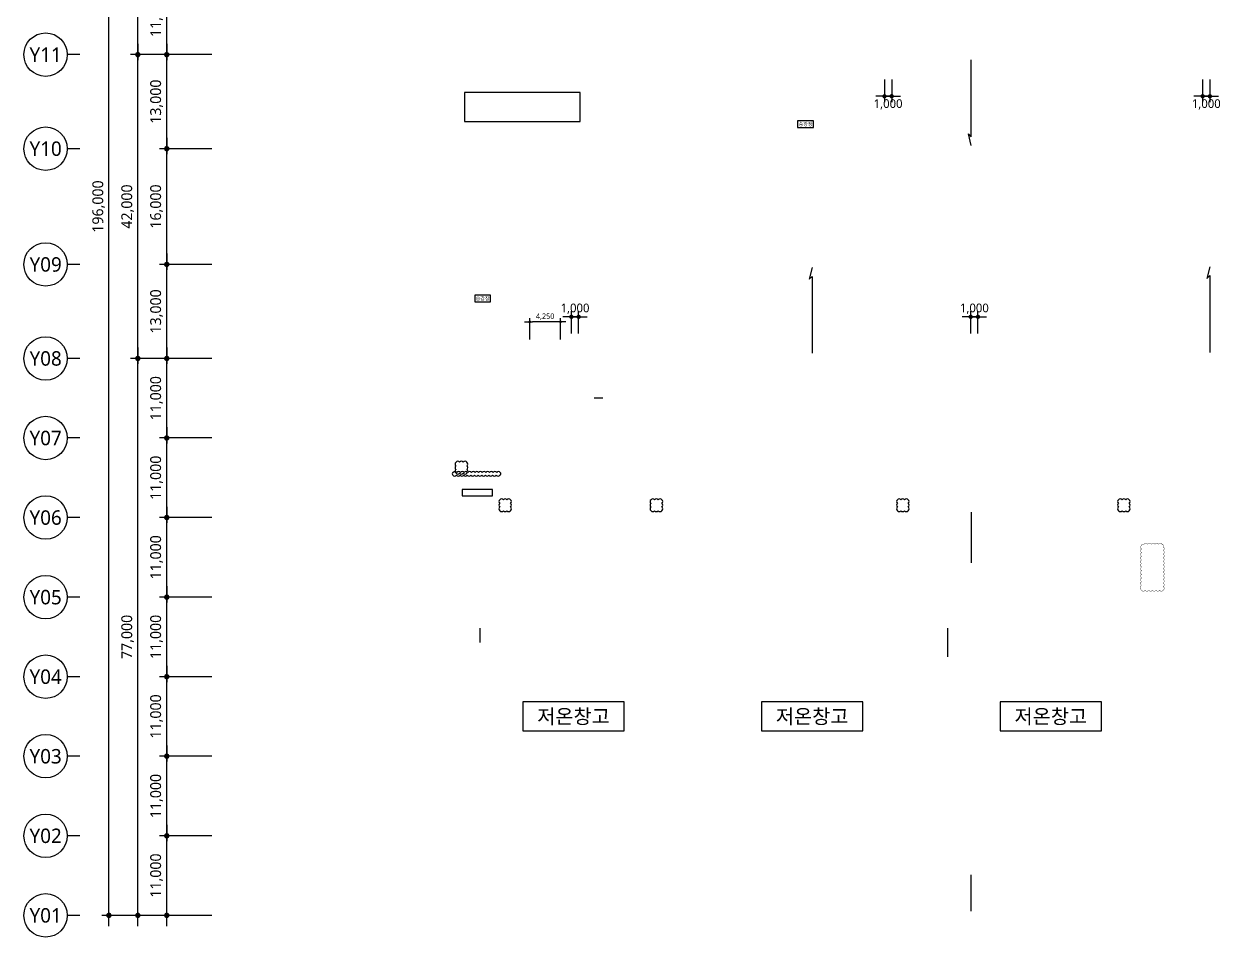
# Model space of a CAD drawing. Header units: millimetres. Extents: x 4003075 to 5615882, y 1445368 to 2591247.
# Drawn here: x 5263075 to 5428620, y 1445368 to 1571614 of the extents above; entities that cross this region are included whole.
import ezdxf
from ezdxf.enums import TextEntityAlignment as Align

# ---------------------------------------------------------------- set-up
doc = ezdxf.new("R2010")
doc.units = ezdxf.units.MM
for name, color, linetype, lineweight in [('A-AXIS-BUBL', 7, 'Continuous', 25), ('A-DIMS', 7, 'Continuous', 25), ('A-XXXX-SYMB', 7, 'Continuous', 25), ('A-XXXX-TXT2', 3, 'Continuous', 25), ('REV-202205', 20, 'Continuous', 25)]:
    doc.layers.add(name, color=color, linetype=linetype, lineweight=lineweight)
doc.styles.add('HY울릉도L', font='')
doc.styles.add('XR-평면도$0$맑은 고딕', font='malgun.ttf')
doc.styles.add('맑은고딕', font='malgun.ttf')
doc.styles.get('HY울릉도L').set_extended_font_data('HYwulM')
doc.dimstyles.new('CDIM', dxfattribs={"dimtxt": 3, "dimasz": 1.5, "dimexe": 2, "dimexo": 1, "dimgap": 1, "dimtad": 1, "dimdec": 0, "dimrnd": 0.5, "dimzin": 0, "dimdsep": 32, "dimlunit": 6, "dimtxsty": 'HY울릉도L', "dimblk1": '_CIDOT', "dimblk2": '_CIDOT', "dimsah": 1, "dimcen": 5.5, "dimclrd": 2, "dimclre": 2, "dimclrt": 7, "dimadec": 0, "dimazin": 0, "dimtfac": 1, "dimtdec": 0, "dimtix": 1, "dimtmove": 2, "dimatfit": 1, "dimldrblk": '_CIDOT', "dimfxl": 1, "dimtolj": 1, "dimtzin": 0, "dimlwd": -1, "dimarcsym": 0})

# ---------------------------------------------------------------- blocks, each defined once
blk = doc.blocks.new('_CIDOT')
at = {"color": 0, "linetype": 'ByBlock'}
blk.add_line((2, 0), (-1, 0), dxfattribs=at)
at = {"color": 0, "linetype": 'ByBlock', "const_width": 0.5}
blk.add_lwpolyline([(-0.25, 0, 1), (0.25, 0, 1)], format="xyb", close=True, dxfattribs=at)
blk = doc.blocks.new('*D9')
at = {"layer": 'A-DIMS', "lineweight": -2, "transparency": 16777216}
for p, q in [((93193, 67121), (85943, 67121)), ((93193, 56121), (85943, 56121))]:
    blk.add_line(p, q, dxfattribs=at)
at = {"layer": 'A-DIMS', "transparency": 16777216}
blk.add_line((86943, 56871), (86943, 66371), dxfattribs=at)
at = {"layer": 'A-DIMS', "transparency": 16777216, "xscale": 750, "yscale": 750, "zscale": 750}
for p, rotation in [((86943, 67121), 90), ((86943, 56121), 270)]:
    blk.add_blockref('_CIDOT', p, dxfattribs=dict(at, rotation=rotation))
at = {"layer": 'A-DIMS', "color": 3, "transparency": 16777216, "insert": (85538, 61621), "char_height": 1500, "attachment_point": 5, "rotation": 90, "style": '맑은고딕'}
blk.add_mtext('\\A1;11,000', dxfattribs=at)
blk = doc.blocks.new('*D10')
at = {"layer": 'A-DIMS', "lineweight": -2, "transparency": 16777216}
for p, q in [((93193, 78121), (85943, 78121)), ((93193, 67121), (85943, 67121))]:
    blk.add_line(p, q, dxfattribs=at)
at = {"layer": 'A-DIMS', "transparency": 16777216}
blk.add_line((86943, 67871), (86943, 77371), dxfattribs=at)
at = {"layer": 'A-DIMS', "transparency": 16777216, "xscale": 750, "yscale": 750, "zscale": 750}
for p, rotation in [((86943, 78121), 90), ((86943, 67121), 270)]:
    blk.add_blockref('_CIDOT', p, dxfattribs=dict(at, rotation=rotation))
at = {"layer": 'A-DIMS', "color": 3, "transparency": 16777216, "insert": (85538, 72621), "char_height": 1500, "attachment_point": 5, "rotation": 90, "style": '맑은고딕'}
blk.add_mtext('\\A1;11,000', dxfattribs=at)
blk = doc.blocks.new('*D11')
at = {"layer": 'A-DIMS', "lineweight": -2, "transparency": 16777216}
for p, q in [((93193, 89121), (85943, 89121)), ((93193, 78121), (85943, 78121))]:
    blk.add_line(p, q, dxfattribs=at)
at = {"layer": 'A-DIMS', "transparency": 16777216}
blk.add_line((86943, 78871), (86943, 88371), dxfattribs=at)
at = {"layer": 'A-DIMS', "transparency": 16777216, "xscale": 750, "yscale": 750, "zscale": 750}
for p, rotation in [((86943, 89121), 90), ((86943, 78121), 270)]:
    blk.add_blockref('_CIDOT', p, dxfattribs=dict(at, rotation=rotation))
at = {"layer": 'A-DIMS', "color": 3, "transparency": 16777216, "insert": (85538, 83621), "char_height": 1500, "attachment_point": 5, "rotation": 90, "style": '맑은고딕'}
blk.add_mtext('\\A1;11,000', dxfattribs=at)
blk = doc.blocks.new('*D12')
at = {"layer": 'A-DIMS', "lineweight": -2, "transparency": 16777216}
for p, q in [((93193, 100121), (85943, 100121)), ((93193, 89121), (85943, 89121))]:
    blk.add_line(p, q, dxfattribs=at)
at = {"layer": 'A-DIMS', "transparency": 16777216}
blk.add_line((86943, 89871), (86943, 99371), dxfattribs=at)
at = {"layer": 'A-DIMS', "transparency": 16777216, "xscale": 750, "yscale": 750, "zscale": 750}
for p, rotation in [((86943, 100121), 90), ((86943, 89121), 270)]:
    blk.add_blockref('_CIDOT', p, dxfattribs=dict(at, rotation=rotation))
at = {"layer": 'A-DIMS', "color": 3, "transparency": 16777216, "insert": (85538, 94621), "char_height": 1500, "attachment_point": 5, "rotation": 90, "style": '맑은고딕'}
blk.add_mtext('\\A1;11,000', dxfattribs=at)
blk = doc.blocks.new('*D13')
at = {"layer": 'A-DIMS', "lineweight": -2, "transparency": 16777216}
for p, q in [((93193, 111121), (85943, 111121)), ((93193, 100121), (85943, 100121))]:
    blk.add_line(p, q, dxfattribs=at)
at = {"layer": 'A-DIMS', "transparency": 16777216}
blk.add_line((86943, 100871), (86943, 110371), dxfattribs=at)
at = {"layer": 'A-DIMS', "transparency": 16777216, "xscale": 750, "yscale": 750, "zscale": 750}
for p, rotation in [((86943, 111121), 90), ((86943, 100121), 270)]:
    blk.add_blockref('_CIDOT', p, dxfattribs=dict(at, rotation=rotation))
at = {"layer": 'A-DIMS', "color": 3, "transparency": 16777216, "insert": (85538, 105621), "char_height": 1500, "attachment_point": 5, "rotation": 90, "style": '맑은고딕'}
blk.add_mtext('\\A1;11,000', dxfattribs=at)
blk = doc.blocks.new('*D14')
at = {"layer": 'A-DIMS', "lineweight": -2, "transparency": 16777216}
for p, q in [((93193, 122121), (85943, 122121)), ((93193, 111121), (85943, 111121))]:
    blk.add_line(p, q, dxfattribs=at)
at = {"layer": 'A-DIMS', "transparency": 16777216}
blk.add_line((86943, 111871), (86943, 121371), dxfattribs=at)
at = {"layer": 'A-DIMS', "transparency": 16777216, "xscale": 750, "yscale": 750, "zscale": 750}
for p, rotation in [((86943, 122121), 90), ((86943, 111121), 270)]:
    blk.add_blockref('_CIDOT', p, dxfattribs=dict(at, rotation=rotation))
at = {"layer": 'A-DIMS', "color": 3, "transparency": 16777216, "insert": (85538, 116621), "char_height": 1500, "attachment_point": 5, "rotation": 90, "style": '맑은고딕'}
blk.add_mtext('\\A1;11,000', dxfattribs=at)
blk = doc.blocks.new('*D15')
at = {"layer": 'A-DIMS', "lineweight": -2, "transparency": 16777216}
for p, q in [((93193, 135121), (85943, 135121)), ((93193, 122121), (85943, 122121))]:
    blk.add_line(p, q, dxfattribs=at)
at = {"layer": 'A-DIMS', "transparency": 16777216}
blk.add_line((86943, 122871), (86943, 134371), dxfattribs=at)
at = {"layer": 'A-DIMS', "transparency": 16777216, "xscale": 750, "yscale": 750, "zscale": 750}
for p, rotation in [((86943, 135121), 90), ((86943, 122121), 270)]:
    blk.add_blockref('_CIDOT', p, dxfattribs=dict(at, rotation=rotation))
at = {"layer": 'A-DIMS', "color": 3, "transparency": 16777216, "insert": (85538, 128621), "char_height": 1500, "attachment_point": 5, "rotation": 90, "style": '맑은고딕'}
blk.add_mtext('\\A1;13,000', dxfattribs=at)
blk = doc.blocks.new('*D16')
at = {"layer": 'A-DIMS', "lineweight": -2, "transparency": 16777216}
for p, q in [((93193, 151121), (85943, 151121)), ((93193, 135121), (85943, 135121))]:
    blk.add_line(p, q, dxfattribs=at)
at = {"layer": 'A-DIMS', "transparency": 16777216}
blk.add_line((86943, 135871), (86943, 150371), dxfattribs=at)
at = {"layer": 'A-DIMS', "transparency": 16777216, "xscale": 750, "yscale": 750, "zscale": 750}
for p, rotation in [((86943, 151121), 90), ((86943, 135121), 270)]:
    blk.add_blockref('_CIDOT', p, dxfattribs=dict(at, rotation=rotation))
at = {"layer": 'A-DIMS', "color": 3, "transparency": 16777216, "insert": (85538, 143121), "char_height": 1500, "attachment_point": 5, "rotation": 90, "style": '맑은고딕'}
blk.add_mtext('\\A1;16,000', dxfattribs=at)
blk = doc.blocks.new('*D17')
at = {"layer": 'A-DIMS', "lineweight": -2, "transparency": 16777216}
for p, q in [((93193, 164121), (85943, 164121)), ((93193, 151121), (85943, 151121))]:
    blk.add_line(p, q, dxfattribs=at)
at = {"layer": 'A-DIMS', "transparency": 16777216}
blk.add_line((86943, 151871), (86943, 163371), dxfattribs=at)
at = {"layer": 'A-DIMS', "transparency": 16777216, "xscale": 750, "yscale": 750, "zscale": 750}
for p, rotation in [((86943, 164121), 90), ((86943, 151121), 270)]:
    blk.add_blockref('_CIDOT', p, dxfattribs=dict(at, rotation=rotation))
at = {"layer": 'A-DIMS', "color": 3, "transparency": 16777216, "insert": (85538, 157621), "char_height": 1500, "attachment_point": 5, "rotation": 90, "style": '맑은고딕'}
blk.add_mtext('\\A1;13,000', dxfattribs=at)
blk = doc.blocks.new('*D18')
at = {"layer": 'A-DIMS', "lineweight": -2, "transparency": 16777216}
for p, q in [((93193, 175121), (85943, 175121)), ((93193, 164121), (85943, 164121))]:
    blk.add_line(p, q, dxfattribs=at)
at = {"layer": 'A-DIMS', "transparency": 16777216}
blk.add_line((86943, 164871), (86943, 174371), dxfattribs=at)
at = {"layer": 'A-DIMS', "transparency": 16777216, "xscale": 750, "yscale": 750, "zscale": 750}
for p, rotation in [((86943, 175121), 90), ((86943, 164121), 270)]:
    blk.add_blockref('_CIDOT', p, dxfattribs=dict(at, rotation=rotation))
at = {"layer": 'A-DIMS', "color": 3, "transparency": 16777216, "insert": (85538, 169621), "char_height": 1500, "attachment_point": 5, "rotation": 90, "style": '맑은고딕'}
blk.add_mtext('\\A1;11,000', dxfattribs=at)
blk = doc.blocks.new('*D25')
at = {"layer": 'A-DIMS', "lineweight": -2, "transparency": 16777216}
for p, q in [((93193, 122121), (81943, 122121)), ((93193, 45121), (81943, 45121))]:
    blk.add_line(p, q, dxfattribs=at)
at = {"layer": 'A-DIMS', "transparency": 16777216}
blk.add_line((82943, 45871), (82943, 121371), dxfattribs=at)
at = {"layer": 'A-DIMS', "transparency": 16777216, "xscale": 750, "yscale": 750, "zscale": 750}
for p, rotation in [((82943, 122121), 90), ((82943, 45121), 270)]:
    blk.add_blockref('_CIDOT', p, dxfattribs=dict(at, rotation=rotation))
at = {"layer": 'A-DIMS', "color": 3, "transparency": 16777216, "insert": (81542, 83621), "char_height": 1500, "attachment_point": 5, "rotation": 90, "style": '맑은고딕'}
blk.add_mtext('\\A1;77,000', dxfattribs=at)
blk = doc.blocks.new('*D26')
at = {"layer": 'A-DIMS', "lineweight": -2, "transparency": 16777216}
for p, q in [((93193, 241121), (77943, 241121)), ((93193, 45121), (77943, 45121))]:
    blk.add_line(p, q, dxfattribs=at)
at = {"layer": 'A-DIMS', "transparency": 16777216}
blk.add_line((78943, 45871), (78943, 240371), dxfattribs=at)
at = {"layer": 'A-DIMS', "transparency": 16777216, "xscale": 750, "yscale": 750, "zscale": 750}
for p, rotation in [((78943, 241121), 90), ((78943, 45121), 270)]:
    blk.add_blockref('_CIDOT', p, dxfattribs=dict(at, rotation=rotation))
at = {"layer": 'A-DIMS', "color": 3, "transparency": 16777216, "insert": (77538, 143121), "char_height": 1500, "attachment_point": 5, "rotation": 90, "style": '맑은고딕'}
blk.add_mtext('\\A1;196,000', dxfattribs=at)
blk = doc.blocks.new('*D27')
at = {"layer": 'A-DIMS', "lineweight": -2, "transparency": 16777216}
for p, q in [((93193, 56121), (85943, 56121)), ((93193, 45121), (85943, 45121))]:
    blk.add_line(p, q, dxfattribs=at)
at = {"layer": 'A-DIMS', "transparency": 16777216}
blk.add_line((86943, 45871), (86943, 55371), dxfattribs=at)
at = {"layer": 'A-DIMS', "transparency": 16777216, "xscale": 750, "yscale": 750, "zscale": 750}
for p, rotation in [((86943, 56121), 90), ((86943, 45121), 270)]:
    blk.add_blockref('_CIDOT', p, dxfattribs=dict(at, rotation=rotation))
at = {"layer": 'A-DIMS', "color": 3, "transparency": 16777216, "insert": (85538, 50621), "char_height": 1500, "attachment_point": 5, "rotation": 90, "style": '맑은고딕'}
blk.add_mtext('\\A1;11,000', dxfattribs=at)
blk = doc.blocks.new('*D28')
at = {"layer": 'A-DIMS', "lineweight": -2, "transparency": 16777216}
for p, q in [((93193, 164121), (81943, 164121)), ((93193, 122121), (81943, 122121))]:
    blk.add_line(p, q, dxfattribs=at)
at = {"layer": 'A-DIMS', "transparency": 16777216}
blk.add_line((82943, 122871), (82943, 163371), dxfattribs=at)
at = {"layer": 'A-DIMS', "transparency": 16777216, "xscale": 750, "yscale": 750, "zscale": 750}
for p, rotation in [((82943, 164121), 90), ((82943, 122121), 270)]:
    blk.add_blockref('_CIDOT', p, dxfattribs=dict(at, rotation=rotation))
at = {"layer": 'A-DIMS', "color": 3, "transparency": 16777216, "insert": (81542, 143121), "char_height": 1500, "attachment_point": 5, "rotation": 90, "style": '맑은고딕'}
blk.add_mtext('\\A1;42,000', dxfattribs=at)
blk = doc.blocks.new('*D29')
at = {"layer": 'A-DIMS', "lineweight": -2, "transparency": 16777216}
for p, q in [((93193, 241121), (81943, 241121)), ((93193, 164121), (81943, 164121))]:
    blk.add_line(p, q, dxfattribs=at)
at = {"layer": 'A-DIMS', "transparency": 16777216}
blk.add_line((82943, 164871), (82943, 240371), dxfattribs=at)
at = {"layer": 'A-DIMS', "transparency": 16777216, "xscale": 750, "yscale": 750, "zscale": 750}
for p, rotation in [((82943, 241121), 90), ((82943, 164121), 270)]:
    blk.add_blockref('_CIDOT', p, dxfattribs=dict(at, rotation=rotation))
at = {"layer": 'A-DIMS', "color": 3, "transparency": 16777216, "insert": (81542, 202621), "char_height": 1500, "attachment_point": 5, "rotation": 90, "style": '맑은고딕'}
blk.add_mtext('\\A1;77,000', dxfattribs=at)
blk = doc.blocks.new('글_승강장')
at = {"layer": 'A-XXXX-TXT2', "color": 0, "ltscale": 100}
blk.add_lwpolyline([(-1100, 450), (-1100, -450), (1100, -450), (1100, 450)], close=True, dxfattribs=at)
at = {"layer": 'A-XXXX-TXT2', "ltscale": 100, "style": 'XR-평면도$0$맑은 고딕'}
blk.add_text('승강장', height=500, dxfattribs=at).set_placement((0, 0), align=Align.MIDDLE_CENTER)
blk = doc.blocks.new('*D108')
at = {"layer": 'A-DIMS', "lineweight": -2, "transparency": 16777216}
for p, q in [((5338779, 1528819), (5338779, 1531919)), ((5339779, 1528819), (5339779, 1531919))]:
    blk.add_line(p, q, dxfattribs=at)
at = {"layer": 'A-DIMS', "transparency": 16777216}
for p, q in [((5338179, 1531119), (5337579, 1531119)), ((5338779, 1531119), (5339779, 1531119)), ((5340379, 1531119), (5340979, 1531119))]:
    blk.add_line(p, q, dxfattribs=at)
at = {"layer": 'A-DIMS', "transparency": 16777216, "xscale": 600, "yscale": 600, "zscale": 600}
blk.add_blockref('_CIDOT', (5338779, 1531119), dxfattribs=at)
at = {"layer": 'A-DIMS', "transparency": 16777216, "xscale": 600, "yscale": 600, "zscale": 600, "rotation": 180}
blk.add_blockref('_CIDOT', (5339779, 1531119), dxfattribs=at)
at = {"layer": 'A-DIMS', "color": 3, "transparency": 16777216, "insert": (5339279, 1532242), "char_height": 1200, "attachment_point": 5, "style": '맑은고딕'}
blk.add_mtext('\\A1;1,000', dxfattribs=at)
blk = doc.blocks.new('*D109')
at = {"layer": 'A-DIMS', "lineweight": -2, "transparency": 16777216}
for p, q in [((5382075, 1563916), (5382075, 1560817)), ((5383075, 1563916), (5383075, 1560817))]:
    blk.add_line(p, q, dxfattribs=at)
at = {"layer": 'A-DIMS', "transparency": 16777216}
for p, q in [((5381475, 1561617), (5380875, 1561617)), ((5383075, 1561617), (5382075, 1561617)), ((5383675, 1561617), (5384275, 1561617))]:
    blk.add_line(p, q, dxfattribs=at)
at = {"layer": 'A-DIMS', "transparency": 16777216, "xscale": 600, "yscale": 600, "zscale": 600}
blk.add_blockref('_CIDOT', (5382075, 1561617), dxfattribs=at)
at = {"layer": 'A-DIMS', "transparency": 16777216, "xscale": 600, "yscale": 600, "zscale": 600, "rotation": 180}
blk.add_blockref('_CIDOT', (5383075, 1561617), dxfattribs=at)
at = {"layer": 'A-DIMS', "color": 3, "transparency": 16777216, "insert": (5382575, 1560493), "char_height": 1200, "attachment_point": 5, "style": '맑은고딕'}
blk.add_mtext('\\A1;1,000', dxfattribs=at)
blk = doc.blocks.new('*D110')
at = {"layer": 'A-DIMS', "lineweight": -2, "transparency": 16777216}
for p, q in [((5394005, 1528819), (5394005, 1531919)), ((5395005, 1528819), (5395005, 1531919))]:
    blk.add_line(p, q, dxfattribs=at)
at = {"layer": 'A-DIMS', "transparency": 16777216}
for p, q in [((5393405, 1531119), (5392805, 1531119)), ((5394005, 1531119), (5395005, 1531119)), ((5395605, 1531119), (5396205, 1531119))]:
    blk.add_line(p, q, dxfattribs=at)
at = {"layer": 'A-DIMS', "transparency": 16777216, "xscale": 600, "yscale": 600, "zscale": 600}
blk.add_blockref('_CIDOT', (5394005, 1531119), dxfattribs=at)
at = {"layer": 'A-DIMS', "transparency": 16777216, "xscale": 600, "yscale": 600, "zscale": 600, "rotation": 180}
blk.add_blockref('_CIDOT', (5395005, 1531119), dxfattribs=at)
at = {"layer": 'A-DIMS', "color": 3, "transparency": 16777216, "insert": (5394505, 1532242), "char_height": 1200, "attachment_point": 5, "style": '맑은고딕'}
blk.add_mtext('\\A1;1,000', dxfattribs=at)
blk = doc.blocks.new('*D111')
at = {"layer": 'A-DIMS', "lineweight": -2, "transparency": 16777216}
for p, q in [((5426075, 1563916), (5426075, 1560817)), ((5427075, 1563916), (5427075, 1560817))]:
    blk.add_line(p, q, dxfattribs=at)
at = {"layer": 'A-DIMS', "transparency": 16777216}
for p, q in [((5425475, 1561617), (5424875, 1561617)), ((5427075, 1561617), (5426075, 1561617)), ((5427675, 1561617), (5428275, 1561617))]:
    blk.add_line(p, q, dxfattribs=at)
at = {"layer": 'A-DIMS', "transparency": 16777216, "xscale": 600, "yscale": 600, "zscale": 600}
blk.add_blockref('_CIDOT', (5426075, 1561617), dxfattribs=at)
at = {"layer": 'A-DIMS', "transparency": 16777216, "xscale": 600, "yscale": 600, "zscale": 600, "rotation": 180}
blk.add_blockref('_CIDOT', (5427075, 1561617), dxfattribs=at)
at = {"layer": 'A-DIMS', "color": 3, "transparency": 16777216, "insert": (5426575, 1560493), "char_height": 1200, "attachment_point": 5, "style": '맑은고딕'}
blk.add_mtext('\\A1;1,000', dxfattribs=at)
blk = doc.blocks.new('*D116')
at = {"layer": 'A-DIMS', "lineweight": -2, "transparency": 16777216}
for p, q in [((5333025, 1527971), (5333025, 1530920)), ((5337275, 1527971), (5337275, 1530920))]:
    blk.add_line(p, q, dxfattribs=at)
at = {"layer": 'A-DIMS', "transparency": 16777216}
blk.add_line((5336900, 1530420), (5333400, 1530420), dxfattribs=at)
at = {"layer": 'A-DIMS', "transparency": 16777216, "xscale": 375, "yscale": 375, "zscale": 375, "rotation": 180}
blk.add_blockref('_CIDOT', (5333025, 1530420), dxfattribs=at)
at = {"layer": 'A-DIMS', "transparency": 16777216, "xscale": 375, "yscale": 375, "zscale": 375}
blk.add_blockref('_CIDOT', (5337275, 1530420), dxfattribs=at)
at = {"layer": 'A-DIMS', "color": 3, "transparency": 16777216, "insert": (5335150, 1531140), "char_height": 750, "attachment_point": 5, "style": '맑은고딕'}
blk.add_mtext('\\A1;4,250', dxfattribs=at)
blk = doc.blocks.new('글_저온창고')
at = {"layer": 'A-XXXX-TXT2', "color": 0}
blk.add_lwpolyline([(-7000, -2000), (7000, -2000), (7000, 2000), (-7000, 2000)], close=True, dxfattribs=at)
at = {"layer": 'A-XXXX-TXT2', "style": '맑은고딕'}
blk.add_text('저온창고', height=2000, dxfattribs=at).set_placement((0, 0), align=Align.MIDDLE_CENTER)
blk = doc.blocks.new('DIM(210222)')
for p, q in [((74943, 164120.6), (73193, 164120.6)), ((74943, 151120.6), (73193, 151120.6)), ((74943, 135120.6), (73193, 135120.6)), ((74943, 122120.6), (73193, 122120.6)), ((74943, 111120.6), (73193, 111120.6)), ((74943, 100120.6), (73193, 100120.6)), ((74943, 89120.6), (73193, 89120.6)), ((74943, 78120.6), (73193, 78120.6)), ((74943, 67120.6), (73193, 67120.6)), ((74943, 56120.6), (73193, 56120.6)), ((74943, 45120.6), (73193, 45120.6))]:
    blk.add_line(p, q)
at = {"layer": 'A-AXIS-BUBL', "ltscale": 0.2}
for centre in [(70193, 164120.6), (70193, 151120.6), (70193, 135120.6), (70193, 122120.6), (70193, 111120.6), (70193, 100120.6), (70193, 89120.6), (70193, 78120.6), (70193, 67120.6), (70193, 56120.6), (70193, 45120.6)]:
    blk.add_circle(centre, 3000, dxfattribs=at)
at = {"layer": 'A-XXXX-TXT2', "ltscale": 0.2, "style": '맑은고딕'}
for s, p in [('Y11', (70193, 164120.6)), ('Y10', (70193, 151120.6)), ('Y09', (70193, 135120.6)), ('Y08', (70193, 122120.6)), ('Y07', (70193, 111120.6)), ('Y06', (70193, 100120.6)), ('Y05', (70193, 89120.6)), ('Y04', (70193, 78120.6)), ('Y03', (70193, 67120.6)), ('Y02', (70193, 56120.6)), ('Y01', (70193, 45120.6))]:
    blk.add_text(s, height=2000, dxfattribs=at).set_placement(p, align=Align.MIDDLE)
at = {"layer": 'A-DIMS'}
for p1, p2, distance, picture, middle in [((93693, 45120.6), (93693, 241120.6), 14750, '*D26', (77538.1, 143120.6)), ((93693, 164120.6), (93693, 241120.6), 10750, '*D29', (81542.2, 202620.6)), ((93693, 164120.6), (93693, 175120.6), 6750, '*D18', (85538.1, 169620.6)), ((93693, 122120.6), (93693, 164120.6), 10750, '*D28', (81542.2, 143120.6)), ((93693, 151120.6), (93693, 164120.6), 6750, '*D17', (85538.1, 157620.6)), ((93693, 135120.6), (93693, 151120.6), 6750, '*D16', (85538.1, 143120.6)), ((93693, 122120.6), (93693, 135120.6), 6750, '*D15', (85538.1, 128620.6)), ((93693, 45120.6), (93693, 122120.6), 10750, '*D25', (81542.2, 83620.6)), ((93693, 111120.6), (93693, 122120.6), 6750, '*D14', (85538.1, 116620.6)), ((93693, 100120.6), (93693, 111120.6), 6750, '*D13', (85538.1, 105620.6)), ((93693, 89120.6), (93693, 100120.6), 6750, '*D12', (85538.1, 94620.6)), ((93693, 78120.6), (93693, 89120.6), 6750, '*D11', (85538.1, 83620.6)), ((93693, 67120.6), (93693, 78120.6), 6750, '*D10', (85538.1, 72620.6)), ((93693, 56120.6), (93693, 67120.6), 6750, '*D9', (85538.1, 61620.6)), ((93693, 45120.6), (93693, 56120.6), 6750, '*D27', (85538.1, 50620.6))]:
    dim = blk.add_aligned_dim(p1=p1, p2=p2, distance=distance, dimstyle='CDIM', override={"dimscale": 500, "dimtxsty": '맑은고딕', "dimclrd": 256, "dimclre": 256, "dimclrt": 3}, dxfattribs=at)
    dim.commit()
    dim.dimension.update_dxf_attribs({"geometry": picture, "text_midpoint": middle})

msp = doc.modelspace()

# ---------------------------------------------------------------- linework, layer by layer
for p, q in [((5341915.7, 1519909.7), (5343140.7, 1519909.7)), ((5394075, 1504117.6), (5394075, 1497091.6)), ((5326151.6, 1486088.9), (5326151.6, 1488088.9)), ((5390831.6, 1484088.9), (5390831.6, 1488088.9)), ((5394075, 1448967.6), (5394075, 1453967.6))]:
    msp.add_line(p, q)
at = {"layer": 'A-XXXX-SYMB'}
for points in [[(5394075, 1554817.6), (5393675, 1556417.6), (5394075, 1556017.6), (5394075, 1566637.3)], [(5372075, 1537917.6), (5371675, 1536317.6), (5372075, 1536717.6), (5372075, 1526097.8)], [(5427075, 1538017.6), (5426675, 1536417.6), (5427075, 1536817.6), (5427075, 1526197.8)]]:
    msp.add_lwpolyline(points, dxfattribs=at)
at = {"layer": 'A-XXXX-TXT2', "color": 0}
msp.add_lwpolyline([(5323975.4, 1558131.4), (5339975.4, 1558131.4), (5339975.4, 1562131.4), (5323975.4, 1562131.4)], close=True, dxfattribs=at)
at = {"layer": 'A-XXXX-TXT2', "color": 0, "ltscale": 100}
msp.add_lwpolyline([(5323675, 1507267.6), (5323675, 1506367.6), (5327875, 1506367.6), (5327875, 1507267.6)], close=True, dxfattribs=at)
at = {"layer": 'REV-202205'}
for points in [[(5322825, 1509517.6, 0.52056705), (5323325, 1509517.6, 0.52056705), (5323825, 1509517.6, 0.52056705), (5324325, 1509517.6, 0.52056705), (5324325, 1510017.6, 0.52056705), (5324325, 1510517.6, 0.52056705), (5324325, 1511017.6, 0.52056705), (5323825, 1511017.6, 0.52056705), (5323325, 1511017.6, 0.52056705), (5322825, 1511017.6, 0.52056705), (5322825, 1510517.6, 0.52056705), (5322825, 1510017.6, 0.52056705)], [(5322385.3, 1509213.5, 0.52056705), (5322885.3, 1509213.5, 0.52056705), (5323385.3, 1509213.5, 0.52056705), (5323885.3, 1509213.5, 0.52056705), (5324385.3, 1509213.5, 0.52056705), (5324885.3, 1509213.5, 0.52056705), (5325385.3, 1509213.5, 0.52056705), (5325885.3, 1509213.5, 0.52056705), (5326385.3, 1509213.5, 0.52056705), (5326885.3, 1509213.5, 0.52056705), (5327385.3, 1509213.5, 0.52056705), (5327885.3, 1509213.5, 0.52056705), (5328385.3, 1509213.5, 0.52056705), (5328885.3, 1509213.5, 0.52056705), (5328950.9, 1509608.2, 0.52056705), (5328450.9, 1509608.2, 0.52056705), (5327950.9, 1509608.2, 0.52056705), (5327450.9, 1509608.2, 0.52056705), (5326950.9, 1509608.2, 0.52056705), (5326450.9, 1509608.2, 0.52056705), (5325950.9, 1509608.2, 0.52056705), (5325450.9, 1509608.2, 0.52056705), (5324950.9, 1509608.2, 0.52056705), (5324450.9, 1509608.2, 0.52056705), (5323950.9, 1509608.2, 0.52056705), (5323450.9, 1509608.2, 0.52056705), (5322950.9, 1509608.2, 0.52056705), (5322450.9, 1509608.2, 0.52056705)], [(5328875, 1504317.6, 0.52056705), (5329375, 1504317.6, 0.52056705), (5329875, 1504317.6, 0.52056705), (5330375, 1504317.6, 0.52056705), (5330375, 1504817.6, 0.52056705), (5330375, 1505317.6, 0.52056705), (5330375, 1505817.6, 0.52056705), (5329875, 1505817.6, 0.52056705), (5329375, 1505817.6, 0.52056705), (5328875, 1505817.6, 0.52056705), (5328875, 1505317.6, 0.52056705), (5328875, 1504817.6, 0.52056705)], [(5349788.9, 1504317.6, 0.52056705), (5350288.9, 1504317.6, 0.52056705), (5350788.9, 1504317.6, 0.52056705), (5351288.9, 1504317.6, 0.52056705), (5351288.9, 1504817.6, 0.52056705), (5351288.9, 1505317.6, 0.52056705), (5351288.9, 1505817.6, 0.52056705), (5350788.9, 1505817.6, 0.52056705), (5350288.9, 1505817.6, 0.52056705), (5349788.9, 1505817.6, 0.52056705), (5349788.9, 1505317.6, 0.52056705), (5349788.9, 1504817.6, 0.52056705)], [(5383858, 1504317.6, 0.52056705), (5384358, 1504317.6, 0.52056705), (5384858, 1504317.6, 0.52056705), (5385358, 1504317.6, 0.52056705), (5385358, 1504817.6, 0.52056705), (5385358, 1505317.6, 0.52056705), (5385358, 1505817.6, 0.52056705), (5384858, 1505817.6, 0.52056705), (5384358, 1505817.6, 0.52056705), (5383858, 1505817.6, 0.52056705), (5383858, 1505317.6, 0.52056705), (5383858, 1504817.6, 0.52056705)], [(5414429.8, 1504317.6, 0.52056705), (5414929.8, 1504317.6, 0.52056705), (5415429.8, 1504317.6, 0.52056705), (5415929.8, 1504317.6, 0.52056705), (5415929.8, 1504817.6, 0.52056705), (5415929.8, 1505317.6, 0.52056705), (5415929.8, 1505817.6, 0.52056705), (5415429.8, 1505817.6, 0.52056705), (5414929.8, 1505817.6, 0.52056705), (5414429.8, 1505817.6, 0.52056705), (5414429.8, 1505317.6, 0.52056705), (5414429.8, 1504817.6, 0.52056705)]]:
    msp.add_lwpolyline(points, format="xyb", close=True, dxfattribs=at)
at = {"layer": 'REV-202205', "const_width": 50}
msp.add_lwpolyline([(5417625, 1493317.6, 0.52056705), (5418125, 1493317.6, 0.52056705), (5418625, 1493317.6, 0.52056705), (5419125, 1493317.6, 0.52056705), (5419625, 1493317.6, 0.52056705), (5420125, 1493317.6, 0.52056705), (5420625, 1493317.6, 0.52056705), (5420625, 1493817.6, 0.52056705), (5420625, 1494317.6, 0.52056705), (5420625, 1494817.6, 0.52056705), (5420625, 1495317.6, 0.52056705), (5420625, 1495817.6, 0.52056705), (5420625, 1496317.6, 0.52056705), (5420625, 1496817.6, 0.52056705), (5420625, 1497317.6, 0.52056705), (5420625, 1497817.6, 0.52056705), (5420625, 1498317.6, 0.52056705), (5420625, 1498817.6, 0.52056705), (5420625, 1499317.6, 0.52056705), (5420475, 1499667.6, 0.52056705), (5419975, 1499667.6, 0.52056705), (5419475, 1499667.6, 0.52056705), (5418975, 1499667.6, 0.52056705), (5418475, 1499667.6, 0.52056705), (5417975, 1499667.6, 0.52056705), (5417625, 1499517.6, 0.52056705), (5417625, 1499017.6, 0.52056705), (5417625, 1498517.6, 0.52056705), (5417625, 1498017.6, 0.52056705), (5417625, 1497517.6, 0.52056705), (5417625, 1497017.6, 0.52056705), (5417625, 1496517.6, 0.52056705), (5417625, 1496017.6, 0.52056705), (5417625, 1495517.6, 0.52056705), (5417625, 1495017.6, 0.52056705), (5417625, 1494517.6, 0.52056705), (5417625, 1494017.6, 0.52056705)], format="xyb", close=True, dxfattribs=at)

# ---------------------------------------------------------------- block references
for name, p in [('DIM(210222)', (5195882, 1403247)), ('글_승강장', (5371168.5, 1557767.6)), ('글_승강장', (5326511.4, 1533653.4)), ('글_저온창고', (5339075, 1475867.6)), ('글_저온창고', (5372075, 1475867.6)), ('글_저온창고', (5405075, 1475867.6))]:
    msp.add_blockref(name, p)

# ---------------------------------------------------------------- dimensions: what is measured, and where the dimension line sits
at = {"layer": 'A-DIMS'}
for base, p1, p2, picture, middle in [((5382075, 1561616.6), (5383075, 1564316.4), (5382075, 1564316.4), '*D109', (5382575, 1560492.7)), ((5426075, 1561616.6), (5427075, 1564316.4), (5426075, 1564316.4), '*D111', (5426575, 1560492.7))]:
    dim = msp.add_linear_dim(base=base, p1=p1, p2=p2, angle=180, dimstyle='CDIM', override={"dimscale": 400, "dimtad": 4, "dimtxsty": '맑은고딕', "dimclrd": 256, "dimclre": 256, "dimclrt": 3}, dxfattribs=at)
    dim.commit()
    dim.dimension.update_dxf_attribs({"geometry": picture, "text_midpoint": middle})
for base, p1, p2, picture, middle in [((5339779.2, 1531118.5), (5338779.2, 1528418.7), (5339779.2, 1528418.7), '*D108', (5339279.2, 1532242.4)), ((5395005.4, 1531118.5), (5394005.4, 1528418.7), (5395005.4, 1528418.7), '*D110', (5394505.4, 1532242.4))]:
    dim = msp.add_linear_dim(base=base, p1=p1, p2=p2, dimstyle='CDIM', override={"dimscale": 400, "dimtxsty": '맑은고딕', "dimclrd": 256, "dimclre": 256, "dimclrt": 3}, dxfattribs=at)
    dim.commit()
    dim.dimension.update_dxf_attribs({"geometry": picture, "text_midpoint": middle})
dim = msp.add_linear_dim(base=(5333025, 1530420.4), p1=(5337275, 1527720.6), p2=(5333025, 1527720.6), angle=180, dimstyle='CDIM', override={"dimscale": 250, "dimtad": 4, "dimtxsty": '맑은고딕', "dimclrd": 256, "dimclre": 256, "dimclrt": 3}, dxfattribs=at)
dim.commit()
dim.dimension.update_dxf_attribs({"geometry": '*D116', "text_midpoint": (5335150, 1531140.4), "dimtype": 160})

doc.saveas('drawing.dxf')
